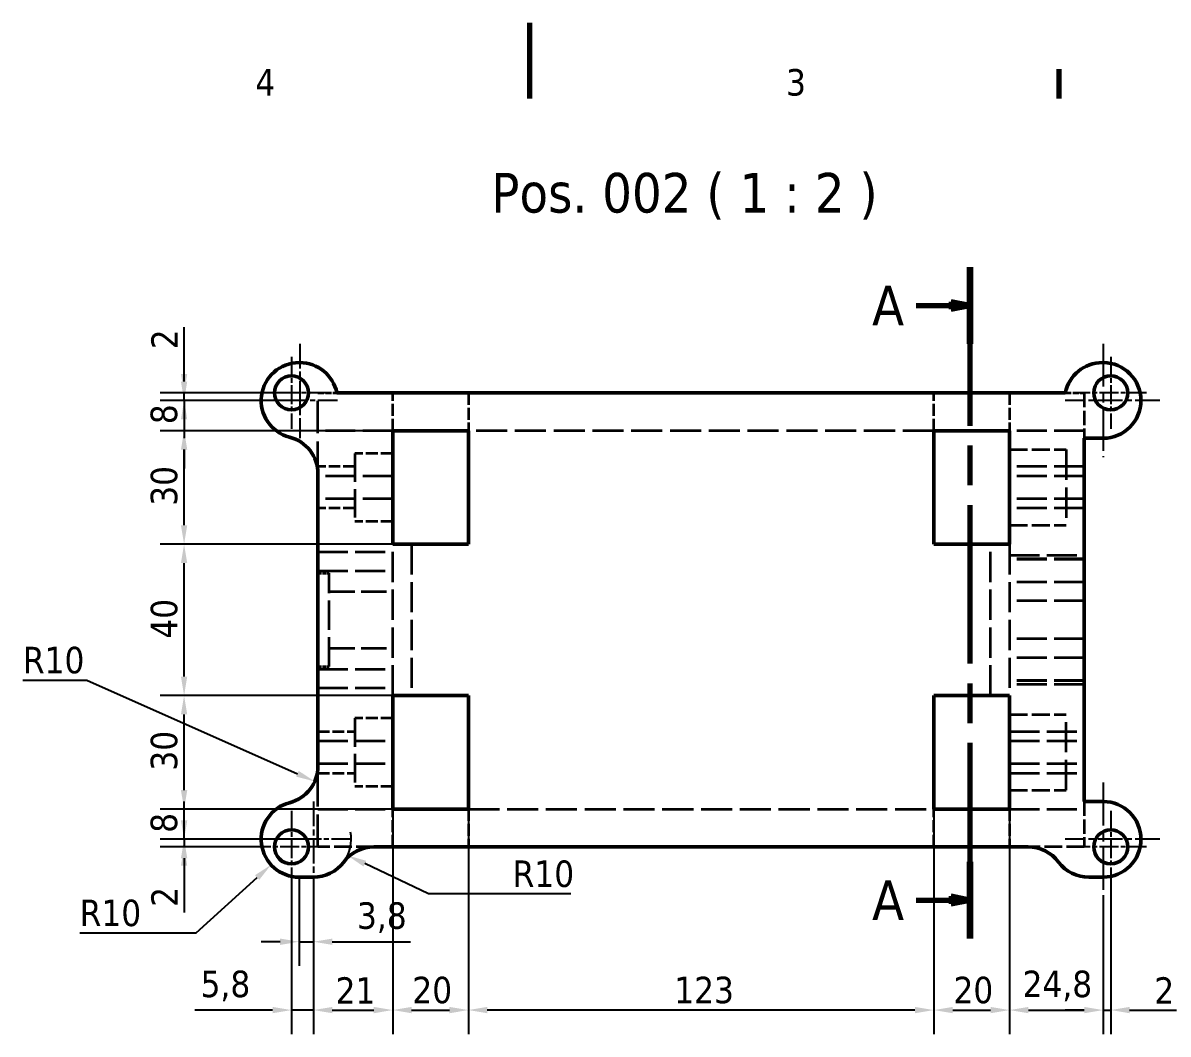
# Model space of a CAD drawing. Header units: millimetres. Extents: x 0 to 840, y 0 to 594.
# Drawn here: x 286.1 to 588.8, y 326.7 to 594 of the extents above; entities that cross this region are included whole.
import ezdxf

# ---------------------------------------------------------------- set-up
doc = ezdxf.new("R2010")
doc.units = ezdxf.units.MM
doc.header["$LTSCALE"] = 2
doc.linetypes.add('CHAIN', pattern=[0.3543, 0.2362, -0.0295, 0.0591, -0.0295])
doc.linetypes.add('DASHED', pattern=[0.2068, 0.1655, -0.0413])
for name, color, linetype, lineweight in [('Border (ISO)', 7, 'Continuous', 70), ('Center Mark (ISO)', 7, 'Continuous', 25), ('Dimension (ISO)', 7, 'Continuous', 25), ('Hidden (ISO)', 7, 'DASHED', 35), ('Section Line (ISO)', 7, 'CHAIN', 70), ('Symbol (ISO)', 7, 'Continuous', 25), ('Visible (ISO)', 7, 'Continuous', 50)]:
    doc.layers.add(name, color=color, linetype=linetype, lineweight=lineweight)
doc.styles.add('Label Text (ISO)', font='tahoma.ttf')
doc.styles.add('Note Text (ISO)', font='tahoma.ttf')
doc.styles.add('Text Style45', font='tahoma.ttf')
doc.dimstyles.new('Default - Method 1b (ISO)', dxfattribs={"dimscale": 2, "dimtxt": 3.5, "dimasz": 2.5, "dimexe": 3.175, "dimexo": 0, "dimgap": 0.762, "dimtad": 1, "dimtoh": 1, "dimrnd": 1e-08, "dimtxsty": 'Note Text (ISO)', "dimcen": 0.09, "dimdle": 10, "dimclrd": 256, "dimclre": 256, "dimclrt": 256, "dimazin": 2, "dimtfac": 1, "dimtmove": 0, "dimatfit": 3, "dimfxl": 0, "dimtolj": 1, "dimlwd": -1, "dimlwe": -1, "dimarcsym": 0})

# ---------------------------------------------------------------- blocks, each defined once
blk = doc.blocks.new('Borders Default Border')
at = {"layer": 'Border (ISO)'}
blk.add_line((280, 287), (280, 290.9), dxfattribs=at)
at = {"layer": 'Border (ISO)', "flags": 128}
blk.add_lwpolyline([(210, 297), (210, 287)], dxfattribs=at)
at = {"layer": 'Border (ISO)', "char_height": 3.5, "attachment_point": 7, "style": 'Note Text (ISO)'}
for s, insert in [('4', (173.78, 287.4)), ('3', (243.91, 287.33))]:
    blk.add_mtext(s, dxfattribs=dict(at, insert=insert))
blk = doc.blocks.new('2dTransSection0')
at = {"layer": 'Section Line (ISO)', "linetype": 'CHAIN', "ltscale": 44.356922}
blk.add_line((268.2, 264.71), (268.2, 176.02), dxfattribs=at)
at = {"layer": 'Section Line (ISO)', "linetype": 'Continuous', "lineweight": 140}
for p, q in [((268.2, 264.71), (268.2, 254.6)), ((268.2, 186.14), (268.2, 176.02))]:
    blk.add_line(p, q, dxfattribs=at)
at = {"layer": 'Section Line (ISO)', "linetype": 'Continuous'}
for p, q in [((261.09, 259.66), (265.7, 259.66)), ((268.2, 259.66), (265.7, 260.16)), ((265.7, 260.16), (265.7, 259.16)), ((265.7, 259.66), (268.2, 259.66)), ((265.7, 259.16), (268.2, 259.66)), ((261.09, 181.08), (265.7, 181.08)), ((268.2, 181.08), (265.7, 181.58)), ((265.7, 181.58), (265.7, 180.58)), ((265.7, 181.08), (268.2, 181.08)), ((265.7, 180.58), (268.2, 181.08))]:
    blk.add_line(p, q, dxfattribs=at)
at = {"layer": 'Section Line (ISO)', "linetype": 'Continuous', "flags": 128}
for points in [[(265.7, 259.16), (268.2, 259.66)], [(265.7, 180.58), (268.2, 181.08)]]:
    blk.add_lwpolyline(points, dxfattribs=at)
at = {"layer": 'Section Line (ISO)'}
for points in [[(265.7, 259.16), (268.2, 259.66), (265.7, 260.16), (265.7, 259.16)], [(265.7, 180.58), (268.2, 181.08), (265.7, 181.58), (265.7, 180.58)]]:
    blk.add_solid(points, dxfattribs=at)
at = {"layer": 'Section Line (ISO)', "char_height": 5.25, "attachment_point": 7, "style": 'Label Text (ISO)'}
for insert in [(255.27, 257.03), (255.27, 178.45)]:
    blk.add_mtext('A', dxfattribs=dict(at, insert=insert))
blk = doc.blocks.new('*D13')
at = {"layer": 'Defpoints', "color": 0}
for p in [(357.1, 366.72), (362.9, 363.22), (362.9, 333.09)]:
    blk.add_point(p, dxfattribs=at)
at = {"layer": 'Dimension (ISO)'}
for p, q in [((357.1, 366.72), (357.1, 326.74)), ((362.9, 363.22), (362.9, 326.74)), ((352.1, 333.09), (331.56, 333.09)), ((362.9, 333.09), (357.1, 333.09)), ((367.9, 333.09), (372.9, 333.09))]:
    blk.add_line(p, q, dxfattribs=at)
for points in [[(352.1, 333.92), (352.1, 332.25), (357.1, 333.09)], [(367.9, 333.92), (367.9, 332.25), (362.9, 333.09)]]:
    blk.add_solid(points, dxfattribs=at)
at = {"layer": 'Dimension (ISO)', "insert": (333.08, 343.51), "char_height": 7, "attachment_point": 1, "style": 'Note Text (ISO)'}
blk.add_mtext('\\A1;5,8', dxfattribs=at)
blk = doc.blocks.new('*D14')
at = {"layer": 'Defpoints', "color": 0}
for p in [(383.85, 386.22), (362.9, 363.22), (383.85, 333.09)]:
    blk.add_point(p, dxfattribs=at)
at = {"layer": 'Dimension (ISO)'}
for p, q in [((383.85, 386.22), (383.85, 326.74)), ((362.9, 363.22), (362.9, 326.74)), ((367.9, 333.09), (378.85, 333.09))]:
    blk.add_line(p, q, dxfattribs=at)
for points in [[(367.9, 333.92), (367.9, 332.25), (362.9, 333.09)], [(378.85, 333.92), (378.85, 332.25), (383.85, 333.09)]]:
    blk.add_solid(points, dxfattribs=at)
at = {"layer": 'Dimension (ISO)', "insert": (368.77, 341.76), "char_height": 7, "attachment_point": 1, "style": 'Note Text (ISO)'}
blk.add_mtext('\\A1;21', dxfattribs=at)
blk = doc.blocks.new('*D15')
at = {"layer": 'Defpoints', "color": 0}
for p in [(383.85, 386.22), (403.85, 386.22), (403.85, 333.09)]:
    blk.add_point(p, dxfattribs=at)
at = {"layer": 'Dimension (ISO)'}
for p, q in [((383.85, 386.22), (383.85, 326.74)), ((403.85, 386.22), (403.85, 326.74)), ((388.85, 333.09), (398.85, 333.09))]:
    blk.add_line(p, q, dxfattribs=at)
for points in [[(388.85, 333.92), (388.85, 332.25), (383.85, 333.09)], [(398.85, 333.92), (398.85, 332.25), (403.85, 333.09)]]:
    blk.add_solid(points, dxfattribs=at)
at = {"layer": 'Dimension (ISO)', "insert": (389.05, 341.9), "char_height": 7, "attachment_point": 1, "style": 'Note Text (ISO)'}
blk.add_mtext('\\A1;20', dxfattribs=at)
blk = doc.blocks.new('*D16')
at = {"layer": 'Defpoints', "color": 0}
for p in [(403.85, 386.22), (526.85, 386.22), (403.85, 333.09)]:
    blk.add_point(p, dxfattribs=at)
at = {"layer": 'Dimension (ISO)'}
for p, q in [((403.85, 386.22), (403.85, 326.74)), ((526.85, 386.22), (526.85, 326.74)), ((521.85, 333.09), (408.85, 333.09))]:
    blk.add_line(p, q, dxfattribs=at)
for points in [[(408.85, 333.92), (408.85, 332.25), (403.85, 333.09)], [(521.85, 333.92), (521.85, 332.25), (526.85, 333.09)]]:
    blk.add_solid(points, dxfattribs=at)
at = {"layer": 'Dimension (ISO)', "insert": (458.27, 341.9), "char_height": 7, "attachment_point": 1, "style": 'Note Text (ISO)'}
blk.add_mtext('\\A1;123', dxfattribs=at)
blk = doc.blocks.new('*D17')
at = {"layer": 'Defpoints', "color": 0}
for p in [(526.85, 386.22), (546.85, 386.22), (546.85, 333.09)]:
    blk.add_point(p, dxfattribs=at)
at = {"layer": 'Dimension (ISO)'}
for p, q in [((526.85, 386.22), (526.85, 326.74)), ((546.85, 386.22), (546.85, 326.74)), ((531.85, 333.09), (541.85, 333.09))]:
    blk.add_line(p, q, dxfattribs=at)
for points in [[(531.85, 333.92), (531.85, 332.25), (526.85, 333.09)], [(541.85, 333.92), (541.85, 332.25), (546.85, 333.09)]]:
    blk.add_solid(points, dxfattribs=at)
at = {"layer": 'Dimension (ISO)', "insert": (532.05, 341.9), "char_height": 7, "attachment_point": 1, "style": 'Note Text (ISO)'}
blk.add_mtext('\\A1;20', dxfattribs=at)
blk = doc.blocks.new('*D18')
at = {"layer": 'Defpoints', "color": 0}
for p in [(546.85, 386.22), (571.6, 363.22), (571.6, 333.09)]:
    blk.add_point(p, dxfattribs=at)
at = {"layer": 'Dimension (ISO)'}
for p, q in [((546.85, 386.22), (546.85, 326.74)), ((571.6, 363.22), (571.6, 326.74)), ((551.85, 333.09), (566.6, 333.09))]:
    blk.add_line(p, q, dxfattribs=at)
for points in [[(551.85, 333.92), (551.85, 332.25), (546.85, 333.09)], [(566.6, 333.92), (566.6, 332.25), (571.6, 333.09)]]:
    blk.add_solid(points, dxfattribs=at)
at = {"layer": 'Dimension (ISO)', "insert": (550.32, 343.51), "char_height": 7, "attachment_point": 1, "style": 'Note Text (ISO)'}
blk.add_mtext('\\A1;24,8', dxfattribs=at)
blk = doc.blocks.new('*D19')
at = {"layer": 'Defpoints', "color": 0}
for p in [(573.6, 366.72), (571.6, 363.22), (573.6, 333.09)]:
    blk.add_point(p, dxfattribs=at)
at = {"layer": 'Dimension (ISO)'}
for p, q in [((573.6, 366.72), (573.6, 326.74)), ((571.6, 363.22), (571.6, 326.74)), ((566.6, 333.09), (561.6, 333.09)), ((571.6, 333.09), (573.6, 333.09)), ((578.6, 333.09), (590.97, 333.09))]:
    blk.add_line(p, q, dxfattribs=at)
for points in [[(566.6, 333.92), (566.6, 332.25), (571.6, 333.09)], [(578.6, 333.92), (578.6, 332.25), (573.6, 333.09)]]:
    blk.add_solid(points, dxfattribs=at)
at = {"layer": 'Dimension (ISO)', "insert": (585.13, 341.76), "char_height": 7, "attachment_point": 1, "style": 'Note Text (ISO)'}
blk.add_mtext('\\A1;2', dxfattribs=at)
blk = doc.blocks.new('*D25')
at = {"layer": 'Defpoints', "color": 0}
for p in [(328.73, 376.22), (347.6, 376.22), (362.9, 378.22)]:
    blk.add_point(p, dxfattribs=at)
at = {"layer": 'Dimension (ISO)'}
for p, q in [((328.73, 383.22), (328.73, 388.22)), ((362.9, 378.22), (322.38, 378.22)), ((347.6, 376.22), (322.38, 376.22)), ((328.73, 378.22), (328.73, 376.22)), ((328.73, 371.22), (328.73, 358.85))]:
    blk.add_line(p, q, dxfattribs=at)
for points in [[(327.89, 383.22), (329.56, 383.22), (328.73, 378.22)], [(327.89, 371.22), (329.56, 371.22), (328.73, 376.22)]]:
    blk.add_solid(points, dxfattribs=at)
at = {"layer": 'Dimension (ISO)', "insert": (320.06, 360.37), "char_height": 7, "attachment_point": 1, "rotation": 90, "style": 'Note Text (ISO)'}
blk.add_mtext('\\A1;2', dxfattribs=at)
blk = doc.blocks.new('*D26')
at = {"layer": 'Defpoints', "color": 0}
for p in [(328.73, 386.22), (383.85, 386.22), (362.9, 378.22)]:
    blk.add_point(p, dxfattribs=at)
at = {"layer": 'Dimension (ISO)'}
for p, q in [((328.73, 391.22), (328.73, 396.22)), ((383.85, 386.22), (322.38, 386.22)), ((328.73, 378.22), (328.73, 386.22)), ((362.9, 378.22), (322.38, 378.22)), ((328.73, 373.22), (328.73, 368.22))]:
    blk.add_line(p, q, dxfattribs=at)
for points in [[(327.89, 391.22), (329.56, 391.22), (328.73, 386.22)], [(327.89, 373.22), (329.56, 373.22), (328.73, 378.22)]]:
    blk.add_solid(points, dxfattribs=at)
at = {"layer": 'Dimension (ISO)', "insert": (319.88, 379.94), "char_height": 7, "attachment_point": 1, "rotation": 90, "style": 'Note Text (ISO)'}
blk.add_mtext('\\A1;8', dxfattribs=at)
blk = doc.blocks.new('*D27')
at = {"layer": 'Defpoints', "color": 0}
for p in [(328.73, 416.22), (383.85, 416.22), (383.85, 386.22)]:
    blk.add_point(p, dxfattribs=at)
at = {"layer": 'Dimension (ISO)'}
for p, q in [((383.85, 416.22), (322.38, 416.22)), ((328.73, 391.22), (328.73, 411.22)), ((383.85, 386.22), (322.38, 386.22))]:
    blk.add_line(p, q, dxfattribs=at)
for points in [[(327.89, 411.22), (329.56, 411.22), (328.73, 416.22)], [(327.89, 391.22), (329.56, 391.22), (328.73, 386.22)]]:
    blk.add_solid(points, dxfattribs=at)
at = {"layer": 'Dimension (ISO)', "insert": (319.91, 396.38), "char_height": 7, "attachment_point": 1, "rotation": 90, "style": 'Note Text (ISO)'}
blk.add_mtext('\\A1;30', dxfattribs=at)
blk = doc.blocks.new('*D28')
at = {"layer": 'Defpoints', "color": 0}
for p in [(328.73, 456.22), (383.85, 456.22), (383.85, 416.22)]:
    blk.add_point(p, dxfattribs=at)
at = {"layer": 'Dimension (ISO)'}
for p, q in [((383.85, 456.22), (322.38, 456.22)), ((328.73, 421.22), (328.73, 451.22)), ((383.85, 416.22), (322.38, 416.22))]:
    blk.add_line(p, q, dxfattribs=at)
for points in [[(327.89, 451.22), (329.56, 451.22), (328.73, 456.22)], [(327.89, 421.22), (329.56, 421.22), (328.73, 416.22)]]:
    blk.add_solid(points, dxfattribs=at)
at = {"layer": 'Dimension (ISO)', "insert": (319.92, 431.25), "char_height": 7, "attachment_point": 1, "rotation": 90, "style": 'Note Text (ISO)'}
blk.add_mtext('\\A1;40', dxfattribs=at)
blk = doc.blocks.new('*D29')
at = {"layer": 'Defpoints', "color": 0}
for p in [(328.73, 486.22), (383.85, 486.22), (383.85, 456.22)]:
    blk.add_point(p, dxfattribs=at)
at = {"layer": 'Dimension (ISO)'}
for p, q in [((383.85, 486.22), (322.38, 486.22)), ((328.73, 461.22), (328.73, 481.22)), ((383.85, 456.22), (322.38, 456.22))]:
    blk.add_line(p, q, dxfattribs=at)
for points in [[(327.89, 481.22), (329.56, 481.22), (328.73, 486.22)], [(327.89, 461.22), (329.56, 461.22), (328.73, 456.22)]]:
    blk.add_solid(points, dxfattribs=at)
at = {"layer": 'Dimension (ISO)', "insert": (319.91, 466.38), "char_height": 7, "attachment_point": 1, "rotation": 90, "style": 'Note Text (ISO)'}
blk.add_mtext('\\A1;30', dxfattribs=at)
blk = doc.blocks.new('*D30')
at = {"layer": 'Defpoints', "color": 0}
for p in [(359.31, 494.22), (328.73, 486.22), (383.85, 486.22)]:
    blk.add_point(p, dxfattribs=at)
at = {"layer": 'Dimension (ISO)'}
for p, q in [((328.73, 499.22), (328.73, 504.22)), ((359.31, 494.22), (322.38, 494.22)), ((328.73, 494.22), (328.73, 486.22)), ((383.85, 486.22), (322.38, 486.22)), ((328.73, 481.22), (328.73, 476.22))]:
    blk.add_line(p, q, dxfattribs=at)
for points in [[(327.89, 499.22), (329.56, 499.22), (328.73, 494.22)], [(327.89, 481.22), (329.56, 481.22), (328.73, 486.22)]]:
    blk.add_solid(points, dxfattribs=at)
at = {"layer": 'Dimension (ISO)', "insert": (319.88, 487.94), "char_height": 7, "attachment_point": 1, "rotation": 90, "style": 'Note Text (ISO)'}
blk.add_mtext('\\A1;8', dxfattribs=at)
blk = doc.blocks.new('*D31')
at = {"layer": 'Defpoints', "color": 0}
for p in [(328.73, 494.22), (349.31, 494.22), (357.1, 496.22)]:
    blk.add_point(p, dxfattribs=at)
at = {"layer": 'Dimension (ISO)'}
for p, q in [((328.73, 501.22), (328.73, 513.58)), ((357.1, 496.22), (322.38, 496.22)), ((349.31, 494.22), (322.38, 494.22)), ((328.73, 494.22), (328.73, 496.22)), ((328.73, 489.22), (328.73, 484.22))]:
    blk.add_line(p, q, dxfattribs=at)
for points in [[(327.89, 501.22), (329.56, 501.22), (328.73, 496.22)], [(327.89, 489.22), (329.56, 489.22), (328.73, 494.22)]]:
    blk.add_solid(points, dxfattribs=at)
at = {"layer": 'Dimension (ISO)', "insert": (320.06, 507.74), "char_height": 7, "attachment_point": 1, "rotation": 90, "style": 'Note Text (ISO)'}
blk.add_mtext('\\A1;2', dxfattribs=at)
blk = doc.blocks.new('*D45')
at = {"layer": 'Defpoints', "color": 0}
for p in [(362.9, 378.22), (371.94, 373.94)]:
    blk.add_point(p, dxfattribs=at)
at = {"layer": 'Dimension (ISO)'}
for p, q in [((393.34, 363.82), (376.46, 371.8)), ((430.95, 363.82), (393.34, 363.82))]:
    blk.add_line(p, q, dxfattribs=at)
blk.add_arc((362.9, 378.22), 10, 323.1301, 11.0762, dxfattribs=at)
blk.add_solid([(376.82, 372.56), (376.11, 371.05), (371.94, 373.94)], dxfattribs=at)
at = {"layer": 'Dimension (ISO)', "insert": (415.56, 372.63), "char_height": 7, "attachment_point": 1, "style": 'Note Text (ISO)'}
blk.add_mtext('\\A1;R10', dxfattribs=at)
blk = doc.blocks.new('*D46')
at = {"layer": 'Defpoints', "color": 0}
for p in [(359.1, 368.22), (362.9, 368.22), (362.9, 351.15)]:
    blk.add_point(p, dxfattribs=at)
at = {"layer": 'Dimension (ISO)'}
for p, q in [((359.1, 368.22), (359.1, 344.8)), ((362.9, 368.22), (362.9, 344.8)), ((354.1, 351.15), (349.1, 351.15)), ((359.1, 351.15), (362.9, 351.15)), ((367.9, 351.15), (388.57, 351.15))]:
    blk.add_line(p, q, dxfattribs=at)
for points in [[(354.1, 351.98), (354.1, 350.31), (359.1, 351.15)], [(367.9, 351.98), (367.9, 350.31), (362.9, 351.15)]]:
    blk.add_solid(points, dxfattribs=at)
at = {"layer": 'Dimension (ISO)', "insert": (374.42, 361.57), "char_height": 7, "attachment_point": 1, "style": 'Note Text (ISO)'}
blk.add_mtext('\\A1;3,8', dxfattribs=at)
blk = doc.blocks.new('*D47')
at = {"layer": 'Defpoints', "color": 0}
for p in [(359.1, 378.22), (351.71, 371.48)]:
    blk.add_point(p, dxfattribs=at)
at = {"layer": 'Dimension (ISO)'}
for p, q in [((331.94, 353.47), (348.01, 368.11)), ((301.14, 353.47), (331.94, 353.47))]:
    blk.add_line(p, q, dxfattribs=at)
blk.add_solid([(347.45, 368.73), (348.58, 367.5), (351.71, 371.48)], dxfattribs=at)
at = {"layer": 'Dimension (ISO)', "insert": (301.14, 362.28), "char_height": 7, "attachment_point": 1, "style": 'Note Text (ISO)'}
blk.add_mtext('\\A1;R10', dxfattribs=at)
blk = doc.blocks.new('*D48')
at = {"layer": 'Defpoints', "color": 0}
for p in [(354.1, 397.58), (363.24, 393.52)]:
    blk.add_point(p, dxfattribs=at)
at = {"layer": 'Dimension (ISO)'}
for p, q in [((286.13, 420.29), (303.04, 420.29)), ((303.04, 420.29), (358.67, 395.55))]:
    blk.add_line(p, q, dxfattribs=at)
blk.add_solid([(359.01, 396.31), (358.33, 394.79), (363.24, 393.52)], dxfattribs=at)
at = {"layer": 'Dimension (ISO)', "insert": (286.13, 429.1), "char_height": 7, "attachment_point": 1, "style": 'Note Text (ISO)'}
blk.add_mtext('\\A1;R10', dxfattribs=at)

msp = doc.modelspace()

# ---------------------------------------------------------------- linework, layer by layer
at = {"layer": 'Center Mark (ISO)', "linetype": 'CHAIN', "ltscale": 13.889993}
for p, q in [((359.3051, 509.2162), (359.3051, 484.2162)), ((586.603, 494.2162), (561.603, 494.2162)), ((362.901, 388.2162), (362.901, 363.2162)), ((586.603, 378.2162), (561.603, 378.2162))]:
    msp.add_line(p, q, dxfattribs=at)
at = {"layer": 'Center Mark (ISO)', "linetype": 'CHAIN', "ltscale": 23.990969}
for p, q in [((571.603, 509.2162), (571.603, 479.2162)), ((571.603, 393.2162), (571.603, 363.2162))]:
    msp.add_line(p, q, dxfattribs=at)
at = {"layer": 'Center Mark (ISO)', "linetype": 'CHAIN', "ltscale": 10.556371}
for p, q in [((357.103, 505.7162), (357.103, 486.7162)), ((573.603, 505.7162), (573.603, 486.7162)), ((366.603, 496.2162), (347.603, 496.2162)), ((583.103, 496.2162), (564.103, 496.2162)), ((357.103, 385.7162), (357.103, 366.7162)), ((573.603, 385.7162), (573.603, 366.7162)), ((366.603, 376.2162), (347.603, 376.2162)), ((583.103, 376.2162), (564.103, 376.2162))]:
    msp.add_line(p, q, dxfattribs=at)
at = {"layer": 'Center Mark (ISO)', "linetype": 'CHAIN', "ltscale": 11.111974}
for p, q in [((369.3051, 494.2162), (349.3051, 494.2162)), ((372.901, 378.2162), (352.901, 378.2162))]:
    msp.add_line(p, q, dxfattribs=at)
at = {"layer": 'Hidden (ISO)', "ltscale": 25.827993}
for p, q in [((364.103, 474.8513), (364.103, 496.2162)), ((364.103, 376.2162), (364.103, 397.5811))]:
    msp.add_line(p, q, dxfattribs=at)
at = {"layer": 'Hidden (ISO)', "ltscale": 4.759339}
for p, q in [((364.103, 496.2162), (369.103, 496.2162)), ((561.603, 496.2162), (566.603, 496.2162))]:
    msp.add_line(p, q, dxfattribs=at)
at = {"layer": 'Hidden (ISO)', "ltscale": 9.518778}
for p, q in [((383.853, 486.2162), (383.853, 496.2162)), ((403.853, 496.2162), (403.853, 486.2162)), ((526.853, 486.2162), (526.853, 496.2162)), ((546.853, 496.2162), (546.853, 486.2162)), ((383.853, 480.2162), (373.853, 480.2162)), ((383.853, 462.2162), (373.853, 462.2162)), ((383.853, 410.2162), (373.853, 410.2162)), ((383.853, 392.2162), (373.853, 392.2162)), ((383.853, 376.2162), (383.853, 386.2162)), ((403.853, 386.2162), (403.853, 376.2162)), ((526.853, 376.2162), (526.853, 386.2162)), ((546.853, 386.2162), (546.853, 376.2162))]:
    msp.add_line(p, q, dxfattribs=at)
at = {"layer": 'Hidden (ISO)', "ltscale": 11.422553}
for p, q in [((566.603, 496.2162), (566.603, 484.2162)), ((566.603, 388.2162), (566.603, 376.2162))]:
    msp.add_line(p, q, dxfattribs=at)
at = {"layer": 'Hidden (ISO)', "ltscale": 23.875725}
for p, q in [((383.853, 486.2162), (364.103, 486.2162)), ((566.603, 486.2162), (546.853, 486.2162)), ((566.603, 476.7162), (546.853, 476.7162)), ((383.853, 474.2162), (364.103, 474.2162)), ((566.603, 474.2162), (546.853, 474.2162)), ((383.853, 468.2162), (364.103, 468.2162)), ((566.603, 468.2162), (546.853, 468.2162)), ((566.603, 465.7162), (546.853, 465.7162)), ((364.103, 454.2162), (383.853, 454.2162)), ((546.853, 453.3162), (566.603, 453.3162)), ((566.603, 452.3162), (546.853, 452.3162)), ((566.603, 452.2162), (546.853, 452.2162)), ((364.103, 449.2162), (383.853, 449.2162)), ((566.603, 446.2162), (546.853, 446.2162)), ((566.603, 441.2162), (546.853, 441.2162)), ((566.603, 431.2162), (546.853, 431.2162)), ((566.603, 426.2162), (546.853, 426.2162)), ((364.103, 423.2162), (383.853, 423.2162)), ((364.103, 418.2162), (383.853, 418.2162)), ((566.603, 420.2162), (546.853, 420.2162)), ((566.603, 420.1162), (546.853, 420.1162)), ((566.603, 419.1162), (546.853, 419.1162)), ((546.853, 406.7162), (566.603, 406.7162)), ((364.103, 404.2162), (383.853, 404.2162)), ((546.853, 404.2162), (566.603, 404.2162)), ((364.103, 398.2162), (383.853, 398.2162)), ((546.853, 398.2162), (566.603, 398.2162)), ((546.853, 395.7162), (566.603, 395.7162)), ((364.103, 386.2162), (383.853, 386.2162)), ((546.853, 386.2162), (566.603, 386.2162))]:
    msp.add_line(p, q, dxfattribs=at)
at = {"layer": 'Hidden (ISO)', "ltscale": 24.782398}
for p, q in [((526.853, 486.2162), (403.853, 486.2162)), ((403.853, 386.2162), (526.853, 386.2162))]:
    msp.add_line(p, q, dxfattribs=at)
at = {"layer": 'Hidden (ISO)', "ltscale": 14.278216}
for p, q in [((546.853, 481.2162), (561.853, 481.2162)), ((546.853, 461.2162), (561.853, 461.2162)), ((546.853, 411.2162), (561.853, 411.2162)), ((546.853, 391.2162), (561.853, 391.2162))]:
    msp.add_line(p, q, dxfattribs=at)
at = {"layer": 'Hidden (ISO)', "ltscale": 24.17795}
for p, q in [((561.853, 481.2162), (561.853, 461.2162)), ((383.853, 416.2162), (383.853, 456.2162)), ((388.853, 456.2162), (388.853, 416.2162)), ((541.853, 416.2162), (541.853, 456.2162)), ((546.853, 456.2162), (546.853, 416.2162)), ((561.853, 391.2162), (561.853, 411.2162))]:
    msp.add_line(p, q, dxfattribs=at)
at = {"layer": 'Hidden (ISO)', "ltscale": 22.78718}
for p, q in [((373.853, 480.2162), (373.853, 462.2162)), ((373.853, 410.2162), (373.853, 392.2162))]:
    msp.add_line(p, q, dxfattribs=at)
at = {"layer": 'Hidden (ISO)', "ltscale": 9.280806}
for p, q in [((373.853, 476.7162), (364.103, 476.7162)), ((373.853, 465.7162), (364.103, 465.7162)), ((364.103, 406.7162), (373.853, 406.7162)), ((364.103, 395.7162), (373.853, 395.7162))]:
    msp.add_line(p, q, dxfattribs=at)
at = {"layer": 'Hidden (ISO)', "ltscale": 2.855563}
for p, q in [((364.103, 448.5679), (367.103, 448.5679)), ((364.103, 423.8644), (367.103, 423.8644))]:
    msp.add_line(p, q, dxfattribs=at)
at = {"layer": 'Hidden (ISO)', "ltscale": 23.455137}
msp.add_line((367.103, 423.8644), (367.103, 448.5679), dxfattribs=at)
at = {"layer": 'Hidden (ISO)', "ltscale": 20.249033}
for p, q in [((367.103, 443.7162), (383.853, 443.7162)), ((367.103, 428.7162), (383.853, 428.7162))]:
    msp.add_line(p, q, dxfattribs=at)
at = {"layer": 'Hidden (ISO)', "ltscale": 14.085896}
for p, q in [((378.901, 376.2162), (364.103, 376.2162)), ((566.603, 376.2162), (551.8051, 376.2162))]:
    msp.add_line(p, q, dxfattribs=at)
at = {"layer": 'Visible (ISO)'}
for p, q in [((359.103, 504.2162), (359.3051, 504.2162)), ((571.603, 504.2162), (571.401, 504.2162)), ((369.103, 496.2162), (561.603, 496.2162)), ((383.853, 486.2162), (403.853, 486.2162)), ((383.853, 456.2162), (383.853, 486.2162)), ((403.853, 486.2162), (403.853, 456.2162)), ((526.853, 486.2162), (546.853, 486.2162)), ((526.853, 456.2162), (526.853, 486.2162)), ((546.853, 486.2162), (546.853, 456.2162)), ((566.603, 484.2162), (566.603, 388.2162)), ((566.603, 484.2162), (571.603, 484.2162)), ((364.103, 397.5811), (364.103, 474.8513)), ((403.853, 456.2162), (383.853, 456.2162)), ((546.853, 456.2162), (526.853, 456.2162)), ((383.853, 386.2162), (383.853, 416.2162)), ((383.853, 416.2162), (403.853, 416.2162)), ((403.853, 416.2162), (403.853, 386.2162)), ((526.853, 386.2162), (526.853, 416.2162)), ((526.853, 416.2162), (546.853, 416.2162)), ((546.853, 416.2162), (546.853, 386.2162)), ((566.603, 388.2162), (571.603, 388.2162)), ((403.853, 386.2162), (383.853, 386.2162)), ((546.853, 386.2162), (526.853, 386.2162)), ((551.8051, 376.2162), (378.901, 376.2162)), ((359.103, 368.2162), (362.901, 368.2162)), ((571.603, 368.2162), (567.8051, 368.2162))]:
    msp.add_line(p, q, dxfattribs=at)
for centre in [(357.103, 496.2162), (573.603, 496.2162), (357.103, 376.2162), (573.603, 376.2162)]:
    msp.add_circle(centre, 4.5, dxfattribs=at)
for centre, start, end in [((359.103, 494.2162), 90, 255.522488), ((359.3051, 494.2162), 11.536959, 90), ((571.401, 494.2162), 90, 168.463041), ((571.603, 494.2162), 270, 90), ((354.103, 474.8513), 0, 75.522488), ((354.103, 397.5811), 284.477512, 0), ((359.103, 378.2162), 104.477512, 270), ((571.603, 378.2162), 270, 90), ((378.901, 366.2162), 90, 143.130102), ((551.8051, 366.2162), 36.869898, 90), ((362.901, 378.2162), 270, 323.130102), ((567.8051, 378.2162), 216.869898, 270)]:
    msp.add_arc(centre, 10, start, end, dxfattribs=at)

# ---------------------------------------------------------------- block references
at = {"xscale": 2, "yscale": 2, "zscale": 2}
msp.add_blockref('Borders Default Border', (0, 0), dxfattribs=at)
at = {"layer": 'Section Line (ISO)', "xscale": 2, "yscale": 2, "zscale": 2}
msp.add_blockref('2dTransSection0', (0, 0), dxfattribs=at)

# ---------------------------------------------------------------- texts
at = {"layer": 'Symbol (ISO)', "insert": (409.9007, 541.9817), "char_height": 10.48, "attachment_point": 7, "style": 'Text Style45'}
msp.add_mtext('Pos. 002 ( 1 : 2 )', dxfattribs=at)

# ---------------------------------------------------------------- dimensions: what is measured, and where the dimension line sits
at = {"layer": 'Dimension (ISO)'}
for base, p1, p2, angle, override, picture, middle in [((328.7264, 494.2162), (357.103, 496.2162), (349.3051, 494.2162), 90, {"dimgap": 0.762, "dimtoh": 0, "dimdec": 0, "dimtol": 0, "dimlim": 0, "dimtp": 0, "dimtm": 0, "dimtdec": 2, "dimtofl": 1, "dimatfit": 1}, '*D31', (328.7264, 509.9004)), ((328.7264, 486.2162), (359.3051, 494.2162), (383.853, 486.2162), 270, {"dimgap": 0.762, "dimtoh": 0, "dimdec": 0, "dimtol": 0, "dimlim": 0, "dimtp": 0, "dimtm": 0, "dimtdec": 2, "dimtofl": 1, "dimatfit": 1}, '*D30', (328.7264, 490.2162)), ((328.7264, 486.2162), (383.853, 456.2162), (383.853, 486.2162), 90, {"dimgap": 0.762, "dimtoh": 0, "dimdec": 0, "dimtol": 0, "dimlim": 0, "dimtp": 0, "dimtm": 0, "dimtdec": 2, "dimtofl": 0, "dimatfit": 1}, '*D29', (328.7264, 471.2162)), ((328.7264, 456.2162), (383.853, 416.2162), (383.853, 456.2162), 90, {"dimgap": 0.762, "dimtoh": 0, "dimdec": 0, "dimtol": 0, "dimlim": 0, "dimtp": 0, "dimtm": 0, "dimtdec": 2, "dimtofl": 0, "dimatfit": 1}, '*D28', (328.7264, 436.2162)), ((328.7264, 416.2162), (383.853, 386.2162), (383.853, 416.2162), 90, {"dimgap": 0.762, "dimtoh": 0, "dimdec": 0, "dimtol": 0, "dimlim": 0, "dimtp": 0, "dimtm": 0, "dimtdec": 2, "dimtofl": 0, "dimatfit": 1}, '*D27', (328.7264, 401.2162)), ((328.7264, 386.2162), (362.901, 378.2162), (383.853, 386.2162), 90, {"dimgap": 0.762, "dimtoh": 0, "dimdec": 0, "dimtol": 0, "dimlim": 0, "dimtp": 0, "dimtm": 0, "dimtdec": 2, "dimtofl": 1, "dimatfit": 1}, '*D26', (328.7264, 382.2162)), ((328.7264, 376.2162), (362.901, 378.2162), (347.603, 376.2162), 90, {"dimgap": 0.762, "dimtoh": 0, "dimdec": 0, "dimtol": 0, "dimlim": 0, "dimtp": 0, "dimtm": 0, "dimtdec": 2, "dimtofl": 1, "dimatfit": 1}, '*D25', (328.7264, 362.532)), ((571.6030184304, 333.0879847896), (546.8530184304, 386.2161886896), (571.6030184304, 363.2161886896), 180, {"dimgap": 0.762, "dimtoh": 0, "dimdec": 1, "dimtol": 0, "dimlim": 0, "dimtp": 0, "dimtm": 0, "dimtdec": 2, "dimtofl": 0, "dimatfit": 1}, '*D18', (559.2280184304, 333.0879847896)), ((362.901, 333.088), (357.103, 366.7162), (362.901, 363.2162), 180, {"dimgap": 0.762, "dimtoh": 0, "dimdec": 1, "dimtol": 0, "dimlim": 0, "dimtp": 0, "dimtm": 0, "dimtdec": 2, "dimtofl": 1, "dimatfit": 1}, '*D13', (339.3312, 333.088)), ((362.901, 351.1479), (359.103, 368.2162), (362.901, 368.2162), 180, {"dimgap": 0.762, "dimtoh": 0, "dimdec": 2, "dimtol": 0, "dimlim": 0, "dimtp": 0, "dimtm": 0, "dimtdec": 2, "dimtofl": 1, "dimatfit": 1}, '*D46', (380.7363, 351.1479)), ((573.603, 333.088), (571.603, 363.2162), (573.603, 366.7162), 180, {"dimgap": 0.762, "dimtoh": 0, "dimdec": 0, "dimtol": 0, "dimlim": 0, "dimtp": 0, "dimtm": 0, "dimtdec": 2, "dimtofl": 1, "dimatfit": 1}, '*D19', (587.2872, 333.088))]:
    dim = msp.add_linear_dim(base=base, p1=p1, p2=p2, angle=angle, dimstyle='Default - Method 1b (ISO)', override=override, dxfattribs=at)
    dim.commit()
    dim.dimension.update_dxf_attribs({"geometry": picture, "text_midpoint": middle, "dimtype": 160})
for center, mpoint, picture, middle in [((354.103, 397.5811), (363.2402, 393.5176), '*D48', (293.8216, 420.2903)), ((362.901, 378.2162), (371.9413, 373.9416), '*D45', (423.2584, 363.8231)), ((359.103, 378.2162), (351.711, 371.4814), '*D47', (308.8345, 353.4714))]:
    dim = msp.add_radius_dim(center=center, mpoint=mpoint, dimstyle='Default - Method 1b (ISO)', override={"dimgap": 0.762, "dimtih": 1, "dimdec": 2, "dimlfac": 1, "dimcen": 0, "dimtol": 0, "dimlim": 0, "dimtp": 0, "dimtm": 0, "dimtdec": 2, "dimtofl": 0}, dxfattribs=at)
    dim.commit()
    dim.dimension.update_dxf_attribs({"geometry": picture, "text_midpoint": middle, "dimtype": 164})
for base, p1, p2, picture, middle in [((383.853, 333.088), (362.901, 363.2162), (383.853, 386.2162), '*D14', (373.377, 333.088)), ((403.853, 333.088), (383.853, 386.2162), (403.853, 386.2162), '*D15', (393.853, 333.088)), ((403.853, 333.088), (526.853, 386.2162), (403.853, 386.2162), '*D16', (465.353, 333.088)), ((546.853, 333.088), (526.853, 386.2162), (546.853, 386.2162), '*D17', (536.853, 333.088))]:
    dim = msp.add_linear_dim(base=base, p1=p1, p2=p2, dimstyle='Default - Method 1b (ISO)', override={"dimgap": 0.762, "dimtoh": 0, "dimdec": 0, "dimtol": 0, "dimlim": 0, "dimtp": 0, "dimtm": 0, "dimtdec": 2, "dimtofl": 0, "dimatfit": 1}, dxfattribs=at)
    dim.commit()
    dim.dimension.update_dxf_attribs({"geometry": picture, "text_midpoint": middle, "dimtype": 160})

doc.saveas('drawing.dxf')
